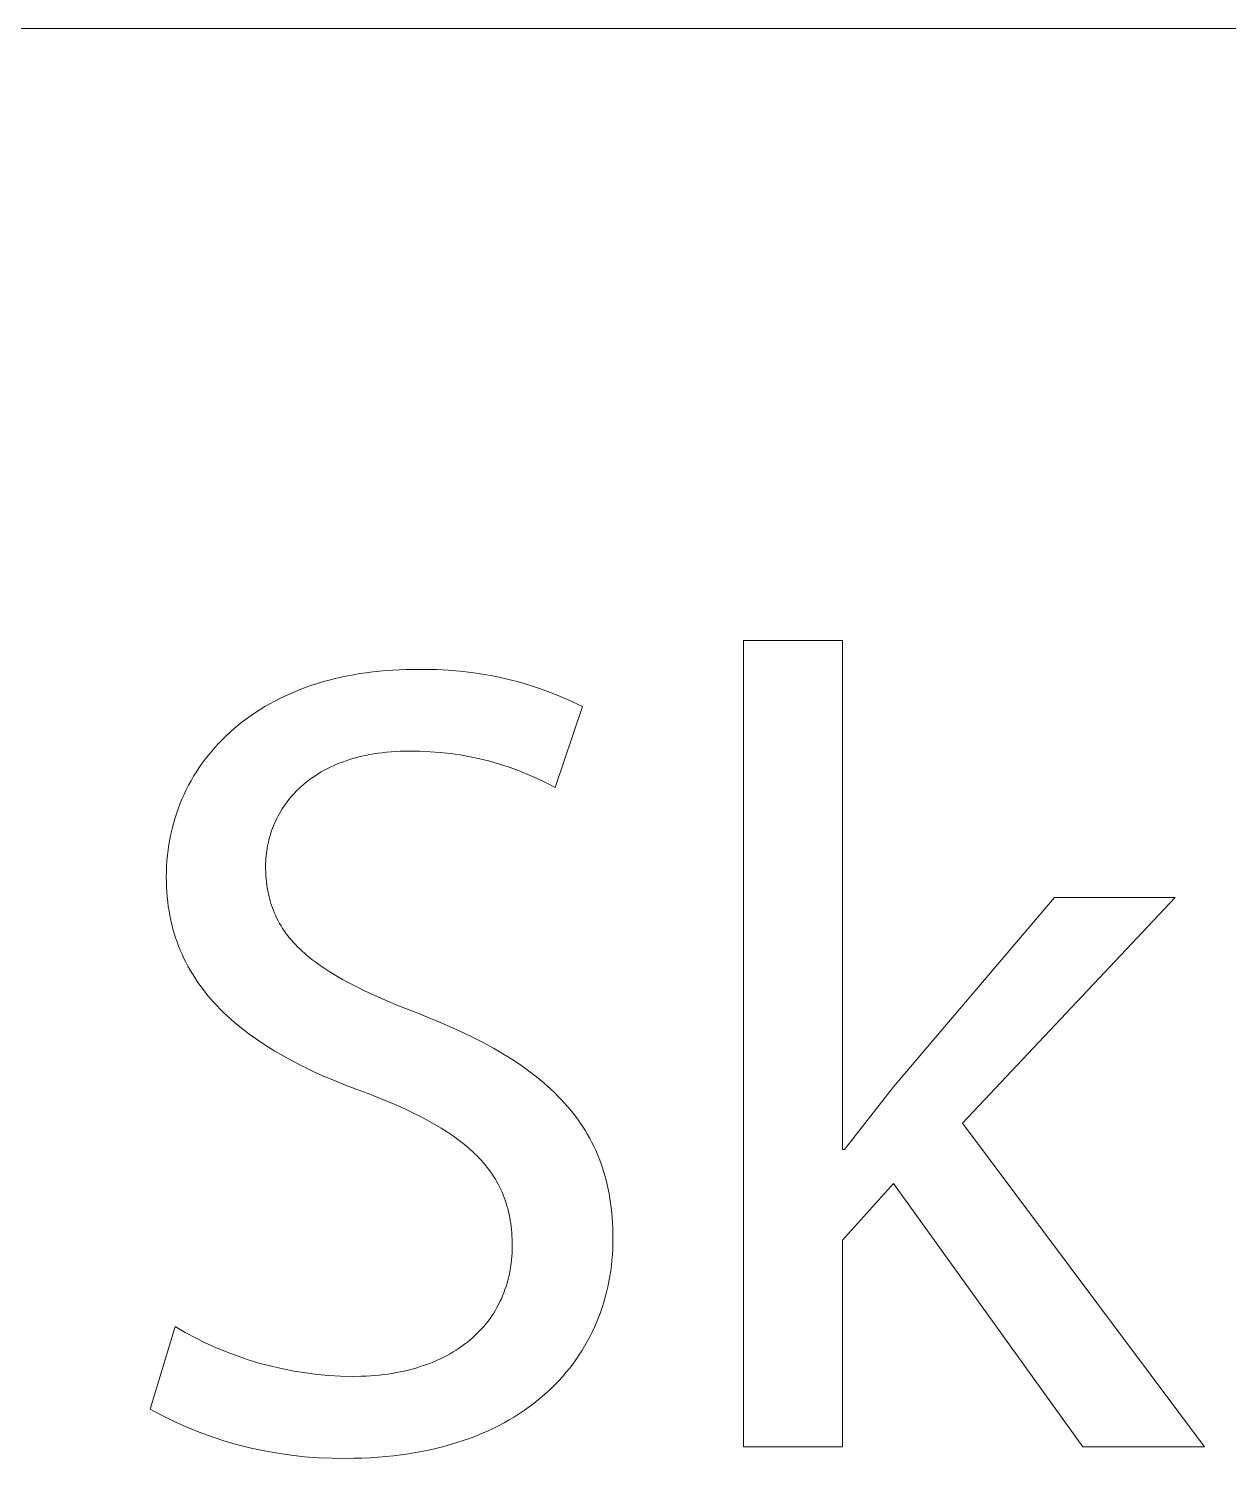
# Model space of a CAD drawing. Header units: millimetres. Extents: x -1246 to 2331, y -493 to 2006.
# Drawn here: x 2033.17 to 2071.03, y -338 to -292.9 of the extents above; entities that cross this region are included whole.
import ezdxf

# ---------------------------------------------------------------- set-up
doc = ezdxf.new("R2010")
doc.units = ezdxf.units.MM
doc.header["$MEASUREMENT"] = 0
doc.layers.add('Domyślny', color=7, linetype='Continuous', true_color=0x000000)

msp = doc.modelspace()

# ---------------------------------------------------------------- linework, layer by layer
at = {"layer": 'Domyślny', "color": 18, "lineweight": 15, "true_color": 0x000000}
for p, q in [((979.012, -292.897), (2330.869, -292.897)), ((2055.728, -337.636), (2055.728, -312.203)), ((2055.728, -312.203), (2058.849, -312.203)), ((2058.849, -312.203), (2058.849, -328.261)), ((2042.476, -313.499), (2042.661, -313.448)), ((2042.661, -313.448), (2042.849, -313.4)), ((2042.849, -313.4), (2043.04, -313.356)), ((2043.04, -313.356), (2043.234, -313.315)), ((2043.234, -313.315), (2043.43, -313.279)), ((2043.43, -313.279), (2043.629, -313.245)), ((2043.629, -313.245), (2043.83, -313.216)), ((2043.83, -313.216), (2044.034, -313.19)), ((2044.034, -313.19), (2044.241, -313.168)), ((2044.241, -313.168), (2044.45, -313.15)), ((2044.45, -313.15), (2044.662, -313.136)), ((2044.662, -313.136), (2044.876, -313.126)), ((2044.876, -313.126), (2045.092, -313.12)), ((2045.092, -313.12), (2045.311, -313.118)), ((2045.311, -313.118), (2045.679, -313.111)), ((2045.679, -313.111), (2046.047, -313.117)), ((2046.047, -313.117), (2046.414, -313.135)), ((2046.414, -313.135), (2046.781, -313.165)), ((2046.781, -313.165), (2047.147, -313.207)), ((2047.147, -313.207), (2047.511, -313.261)), ((2047.511, -313.261), (2047.873, -313.328)), ((2047.873, -313.328), (2048.232, -313.407)), ((2048.232, -313.407), (2048.589, -313.497)), ((2041.26, -313.955), (2041.424, -313.88)), ((2041.424, -313.88), (2041.592, -313.808)), ((2041.592, -313.808), (2041.763, -313.739)), ((2041.763, -313.739), (2041.937, -313.674)), ((2041.937, -313.674), (2042.114, -313.613)), ((2042.114, -313.613), (2042.293, -313.554)), ((2042.293, -313.554), (2042.476, -313.499)), ((2048.589, -313.497), (2048.942, -313.6)), ((2048.942, -313.6), (2049.292, -313.714)), ((2049.292, -313.714), (2049.638, -313.84)), ((2049.638, -313.84), (2049.979, -313.977)), ((2040.336, -314.471), (2040.482, -314.377)), ((2040.482, -314.377), (2040.631, -314.286)), ((2040.631, -314.286), (2040.783, -314.199)), ((2040.783, -314.199), (2040.939, -314.114)), ((2040.939, -314.114), (2041.098, -314.033)), ((2041.098, -314.033), (2041.26, -313.955)), ((2050.648, -314.286), (2049.79, -316.835)), ((2049.979, -313.977), (2050.316, -314.126)), ((2050.316, -314.126), (2050.648, -314.286)), ((2039.785, -314.874), (2039.918, -314.769)), ((2039.918, -314.769), (2040.054, -314.667)), ((2040.054, -314.667), (2040.193, -314.567)), ((2040.193, -314.567), (2040.336, -314.471)), ((2039.289, -315.323), (2039.407, -315.207)), ((2039.407, -315.207), (2039.53, -315.093)), ((2039.53, -315.093), (2039.656, -314.982)), ((2039.656, -314.982), (2039.785, -314.874)), ((2038.849, -315.814), (2038.953, -315.687)), ((2038.953, -315.687), (2039.061, -315.563)), ((2039.061, -315.563), (2039.173, -315.442)), ((2039.173, -315.442), (2039.289, -315.323)), ((2044.47, -315.726), (2044.332, -315.741)), ((2044.611, -315.714), (2044.47, -315.726)), ((2044.755, -315.704), (2044.611, -315.714)), ((2044.901, -315.697), (2044.755, -315.704)), ((2045.051, -315.693), (2044.901, -315.697)), ((2045.204, -315.691), (2045.051, -315.693)), ((2045.522, -315.694), (2045.204, -315.691)), ((2045.84, -315.708), (2045.522, -315.694)), ((2046.158, -315.732), (2045.84, -315.708)), ((2046.474, -315.767), (2046.158, -315.732)), ((2038.557, -316.208), (2038.651, -316.074)), ((2038.651, -316.074), (2038.748, -315.943)), ((2038.748, -315.943), (2038.849, -315.814)), ((2042.791, -316.151), (2042.691, -316.197)), ((2042.893, -316.107), (2042.791, -316.151)), ((2042.998, -316.064), (2042.893, -316.107)), ((2043.106, -316.024), (2042.998, -316.064)), ((2043.216, -315.986), (2043.106, -316.024)), ((2043.329, -315.949), (2043.216, -315.986)), ((2043.445, -315.915), (2043.329, -315.949)), ((2043.563, -315.883), (2043.445, -315.915)), ((2043.684, -315.854), (2043.563, -315.883)), ((2043.808, -315.826), (2043.684, -315.854)), ((2043.935, -315.801), (2043.808, -315.826)), ((2044.064, -315.779), (2043.935, -315.801)), ((2044.197, -315.759), (2044.064, -315.779)), ((2044.332, -315.741), (2044.197, -315.759)), ((2046.79, -315.812), (2046.474, -315.767)), ((2047.103, -315.868), (2046.79, -315.812)), ((2047.414, -315.935), (2047.103, -315.868)), ((2047.723, -316.012), (2047.414, -315.935)), ((2048.03, -316.099), (2047.723, -316.012)), ((2048.333, -316.197), (2048.03, -316.099)), ((2038.222, -316.766), (2038.3, -316.623)), ((2038.3, -316.623), (2038.382, -316.482)), ((2038.382, -316.482), (2038.468, -316.344)), ((2038.468, -316.344), (2038.557, -316.208)), ((2041.988, -316.628), (2041.911, -316.689)), ((2042.067, -316.569), (2041.988, -316.628)), ((2042.148, -316.511), (2042.067, -316.569)), ((2042.232, -316.455), (2042.148, -316.511)), ((2042.319, -316.4), (2042.232, -316.455)), ((2042.408, -316.347), (2042.319, -316.4)), ((2042.5, -316.295), (2042.408, -316.347)), ((2042.595, -316.245), (2042.5, -316.295)), ((2042.691, -316.197), (2042.595, -316.245)), ((2048.632, -316.305), (2048.333, -316.197)), ((2048.928, -316.423), (2048.632, -316.305)), ((2049.22, -316.55), (2048.928, -316.423)), ((2049.507, -316.688), (2049.22, -316.55)), ((2038.011, -317.207), (2038.078, -317.058)), ((2038.078, -317.058), (2038.148, -316.911)), ((2038.148, -316.911), (2038.222, -316.766)), ((2041.502, -317.081), (2041.442, -317.15)), ((2041.564, -317.012), (2041.502, -317.081)), ((2041.629, -316.945), (2041.564, -317.012)), ((2041.696, -316.879), (2041.629, -316.945)), ((2041.765, -316.815), (2041.696, -316.879)), ((2041.837, -316.751), (2041.765, -316.815)), ((2041.911, -316.689), (2041.837, -316.751)), ((2049.79, -316.835), (2049.507, -316.688)), ((2037.837, -317.667), (2037.891, -317.512)), ((2037.891, -317.512), (2037.949, -317.359)), ((2037.949, -317.359), (2038.011, -317.207)), ((2041.178, -317.51), (2041.132, -317.584)), ((2041.226, -317.436), (2041.178, -317.51)), ((2041.277, -317.363), (2041.226, -317.436)), ((2041.33, -317.291), (2041.277, -317.363)), ((2041.385, -317.22), (2041.33, -317.291)), ((2041.442, -317.15), (2041.385, -317.22)), ((2037.7, -318.145), (2037.742, -317.984)), ((2037.742, -317.984), (2037.787, -317.825)), ((2037.787, -317.825), (2037.837, -317.667)), ((2040.935, -317.965), (2040.902, -318.043)), ((2040.97, -317.888), (2040.935, -317.965)), ((2041.007, -317.811), (2040.97, -317.888)), ((2041.047, -317.735), (2041.007, -317.811)), ((2041.088, -317.659), (2041.047, -317.735)), ((2041.132, -317.584), (2041.088, -317.659)), ((2037.63, -318.472), (2037.663, -318.308)), ((2037.663, -318.308), (2037.7, -318.145)), ((2040.769, -318.436), (2040.749, -318.515)), ((2040.792, -318.357), (2040.769, -318.436)), ((2040.816, -318.278), (2040.792, -318.357)), ((2040.843, -318.2), (2040.816, -318.278)), ((2040.871, -318.121), (2040.843, -318.2)), ((2040.902, -318.043), (2040.871, -318.121)), ((2037.556, -318.976), (2037.576, -318.806)), ((2037.576, -318.806), (2037.601, -318.638)), ((2037.601, -318.638), (2037.63, -318.472)), ((2040.687, -318.832), (2040.677, -318.91)), ((2040.7, -318.753), (2040.687, -318.832)), ((2040.714, -318.674), (2040.7, -318.753)), ((2040.73, -318.594), (2040.714, -318.674)), ((2040.749, -318.515), (2040.73, -318.594)), ((2037.523, -319.494), (2037.529, -319.32)), ((2037.529, -319.32), (2037.541, -319.147)), ((2037.541, -319.147), (2037.556, -318.976)), ((2040.654, -319.223), (2040.653, -319.301)), ((2040.653, -319.301), (2040.654, -319.406)), ((2040.657, -319.146), (2040.654, -319.223)), ((2040.662, -319.068), (2040.657, -319.146)), ((2040.668, -318.989), (2040.662, -319.068)), ((2040.677, -318.91), (2040.668, -318.989)), ((2037.52, -319.67), (2037.523, -319.494)), ((2037.522, -319.828), (2037.52, -319.67)), ((2040.654, -319.406), (2040.658, -319.509)), ((2040.658, -319.509), (2040.663, -319.611)), ((2040.663, -319.611), (2040.671, -319.712)), ((2040.671, -319.712), (2040.68, -319.811)), ((2037.527, -319.984), (2037.522, -319.828)), ((2037.536, -320.138), (2037.527, -319.984)), ((2037.549, -320.291), (2037.536, -320.138)), ((2040.68, -319.811), (2040.692, -319.908)), ((2040.692, -319.908), (2040.706, -320.004)), ((2040.706, -320.004), (2040.723, -320.098)), ((2040.723, -320.098), (2040.741, -320.191)), ((2040.741, -320.191), (2040.762, -320.283)), ((2037.564, -320.441), (2037.549, -320.291)), ((2037.583, -320.589), (2037.564, -320.441)), ((2037.606, -320.736), (2037.583, -320.589)), ((2040.762, -320.283), (2040.785, -320.373)), ((2040.785, -320.373), (2040.811, -320.462)), ((2040.811, -320.462), (2040.838, -320.549)), ((2040.838, -320.549), (2040.868, -320.635)), ((2040.868, -320.635), (2040.9, -320.72)), ((2060.457, -326.283), (2065.544, -320.304)), ((2069.344, -320.304), (2062.637, -327.427)), ((2065.544, -320.304), (2069.344, -320.304)), ((2037.632, -320.881), (2037.606, -320.736)), ((2037.661, -321.024), (2037.632, -320.881)), ((2037.694, -321.164), (2037.661, -321.024)), ((2040.9, -320.72), (2040.934, -320.804)), ((2040.934, -320.804), (2040.971, -320.886)), ((2040.971, -320.886), (2041.01, -320.968)), ((2041.01, -320.968), (2041.051, -321.048)), ((2041.051, -321.048), (2041.095, -321.127)), ((2041.095, -321.127), (2041.141, -321.205)), ((2037.73, -321.304), (2037.694, -321.164)), ((2037.77, -321.441), (2037.73, -321.304)), ((2037.812, -321.577), (2037.77, -321.441)), ((2037.858, -321.71), (2037.812, -321.577)), ((2041.141, -321.205), (2041.189, -321.282)), ((2041.189, -321.282), (2041.24, -321.358)), ((2041.24, -321.358), (2041.293, -321.433)), ((2041.293, -321.433), (2041.348, -321.507)), ((2041.348, -321.507), (2041.406, -321.58)), ((2041.406, -321.58), (2041.466, -321.652)), ((2037.908, -321.842), (2037.858, -321.71)), ((2037.96, -321.973), (2037.908, -321.842)), ((2038.016, -322.101), (2037.96, -321.973)), ((2041.466, -321.652), (2041.529, -321.723)), ((2041.529, -321.723), (2041.593, -321.794)), ((2041.593, -321.794), (2041.661, -321.863)), ((2041.661, -321.863), (2041.731, -321.932)), ((2041.731, -321.932), (2041.803, -322)), ((2041.803, -322), (2041.877, -322.068)), ((2038.075, -322.228), (2038.016, -322.101)), ((2038.137, -322.353), (2038.075, -322.228)), ((2038.202, -322.477), (2038.137, -322.353)), ((2038.27, -322.598), (2038.202, -322.477)), ((2041.877, -322.068), (2041.955, -322.134)), ((2041.955, -322.134), (2042.034, -322.2)), ((2042.034, -322.2), (2042.116, -322.265)), ((2042.116, -322.265), (2042.201, -322.33)), ((2042.201, -322.33), (2042.288, -322.394)), ((2042.288, -322.394), (2042.469, -322.521)), ((2038.342, -322.719), (2038.27, -322.598)), ((2038.416, -322.837), (2038.342, -322.719)), ((2038.494, -322.954), (2038.416, -322.837)), ((2042.469, -322.521), (2042.661, -322.646)), ((2042.661, -322.646), (2042.863, -322.769)), ((2042.863, -322.769), (2043.074, -322.891)), ((2043.074, -322.891), (2043.297, -323.011)), ((2038.575, -323.069), (2038.494, -322.954)), ((2038.659, -323.183), (2038.575, -323.069)), ((2038.745, -323.295), (2038.659, -323.183)), ((2038.835, -323.406), (2038.745, -323.295)), ((2043.297, -323.011), (2043.529, -323.13)), ((2043.529, -323.13), (2043.772, -323.249)), ((2043.772, -323.249), (2044.29, -323.485)), ((2038.928, -323.515), (2038.835, -323.406)), ((2039.024, -323.622), (2038.928, -323.515)), ((2039.122, -323.729), (2039.024, -323.622)), ((2039.224, -323.833), (2039.122, -323.729)), ((2039.328, -323.936), (2039.224, -323.833)), ((2044.29, -323.485), (2044.85, -323.721)), ((2044.85, -323.721), (2045.454, -323.958)), ((2039.436, -324.038), (2039.328, -323.936)), ((2039.546, -324.138), (2039.436, -324.038)), ((2039.659, -324.237), (2039.546, -324.138)), ((2039.775, -324.334), (2039.659, -324.237)), ((2045.454, -323.958), (2046.196, -324.26)), ((2046.196, -324.26), (2046.55, -324.415)), ((2039.893, -324.43), (2039.775, -324.334)), ((2040.015, -324.525), (2039.893, -324.43)), ((2040.139, -324.618), (2040.015, -324.525)), ((2040.396, -324.801), (2040.139, -324.618)), ((2046.55, -324.415), (2046.892, -324.573)), ((2046.892, -324.573), (2047.221, -324.733)), ((2047.221, -324.733), (2047.539, -324.898)), ((2040.663, -324.979), (2040.396, -324.801)), ((2040.941, -325.151), (2040.663, -324.979)), ((2041.229, -325.318), (2040.941, -325.151)), ((2047.539, -324.898), (2047.846, -325.065)), ((2047.846, -325.065), (2048.14, -325.237)), ((2041.528, -325.481), (2041.229, -325.318)), ((2041.837, -325.639), (2041.528, -325.481)), ((2042.155, -325.792), (2041.837, -325.639)), ((2048.14, -325.237), (2048.422, -325.412)), ((2048.422, -325.412), (2048.693, -325.592)), ((2048.693, -325.592), (2048.951, -325.776)), ((2042.484, -325.941), (2042.155, -325.792)), ((2042.822, -326.086), (2042.484, -325.941)), ((2043.17, -326.226), (2042.822, -326.086)), ((2048.951, -325.776), (2049.076, -325.87)), ((2049.076, -325.87), (2049.198, -325.965)), ((2049.198, -325.965), (2049.317, -326.061)), ((2049.317, -326.061), (2049.433, -326.158)), ((2043.527, -326.363), (2043.17, -326.226)), ((2043.893, -326.495), (2043.527, -326.363)), ((2044.48, -326.731), (2043.893, -326.495)), ((2049.433, -326.158), (2049.546, -326.257)), ((2049.546, -326.257), (2049.656, -326.357)), ((2049.656, -326.357), (2049.763, -326.459)), ((2049.763, -326.459), (2049.866, -326.561)), ((2049.866, -326.561), (2049.967, -326.665)), ((2058.921, -328.261), (2060.457, -326.283)), ((2044.757, -326.849), (2044.48, -326.731)), ((2045.022, -326.969), (2044.757, -326.849)), ((2045.276, -327.089), (2045.022, -326.969)), ((2049.967, -326.665), (2050.065, -326.771)), ((2050.065, -326.771), (2050.16, -326.878)), ((2050.16, -326.878), (2050.252, -326.986)), ((2050.252, -326.986), (2050.341, -327.096)), ((2045.52, -327.21), (2045.276, -327.089)), ((2045.752, -327.333), (2045.52, -327.21)), ((2045.974, -327.457), (2045.752, -327.333)), ((2046.186, -327.582), (2045.974, -327.457)), ((2050.341, -327.096), (2050.427, -327.208)), ((2050.427, -327.208), (2050.51, -327.321)), ((2050.51, -327.321), (2050.59, -327.435)), ((2050.59, -327.435), (2050.667, -327.551)), ((2062.637, -327.427), (2070.273, -337.636)), ((2046.387, -327.71), (2046.186, -327.582)), ((2046.578, -327.839), (2046.387, -327.71)), ((2046.759, -327.97), (2046.578, -327.839)), ((2050.667, -327.551), (2050.741, -327.669)), ((2050.741, -327.669), (2050.812, -327.789)), ((2050.812, -327.789), (2050.88, -327.91)), ((2050.88, -327.91), (2050.945, -328.033)), ((2046.845, -328.037), (2046.759, -327.97)), ((2046.929, -328.104), (2046.845, -328.037)), ((2047.011, -328.172), (2046.929, -328.104)), ((2047.09, -328.24), (2047.011, -328.172)), ((2047.167, -328.309), (2047.09, -328.24)), ((2047.241, -328.379), (2047.167, -328.309)), ((2050.945, -328.033), (2051.007, -328.157)), ((2051.007, -328.157), (2051.066, -328.284)), ((2051.066, -328.284), (2051.122, -328.412)), ((2058.849, -328.261), (2058.921, -328.261)), ((2047.313, -328.449), (2047.241, -328.379)), ((2047.382, -328.521), (2047.313, -328.449)), ((2047.449, -328.592), (2047.382, -328.521)), ((2047.514, -328.665), (2047.449, -328.592)), ((2047.576, -328.738), (2047.514, -328.665)), ((2047.636, -328.813), (2047.576, -328.738)), ((2047.694, -328.888), (2047.636, -328.813)), ((2051.122, -328.412), (2051.175, -328.542)), ((2051.175, -328.542), (2051.225, -328.674)), ((2051.225, -328.674), (2051.272, -328.807)), ((2051.272, -328.807), (2051.316, -328.943)), ((2047.749, -328.963), (2047.694, -328.888)), ((2047.803, -329.04), (2047.749, -328.963)), ((2047.853, -329.118), (2047.803, -329.04)), ((2047.902, -329.196), (2047.853, -329.118)), ((2047.948, -329.275), (2047.902, -329.196)), ((2051.316, -328.943), (2051.356, -329.081)), ((2051.356, -329.081), (2051.394, -329.22)), ((2051.394, -329.22), (2051.429, -329.362)), ((2047.992, -329.356), (2047.948, -329.275)), ((2048.034, -329.437), (2047.992, -329.356)), ((2048.074, -329.519), (2048.034, -329.437)), ((2048.112, -329.602), (2048.074, -329.519)), ((2048.147, -329.687), (2048.112, -329.602)), ((2048.18, -329.772), (2048.147, -329.687)), ((2051.429, -329.362), (2051.461, -329.505)), ((2051.461, -329.505), (2051.49, -329.651)), ((2051.49, -329.651), (2051.515, -329.799)), ((2060.457, -329.333), (2058.849, -331.12)), ((2066.437, -337.636), (2060.457, -329.333)), ((2048.211, -329.858), (2048.18, -329.772)), ((2048.24, -329.946), (2048.211, -329.858)), ((2048.267, -330.034), (2048.24, -329.946)), ((2048.292, -330.124), (2048.267, -330.034)), ((2048.314, -330.215), (2048.292, -330.124)), ((2051.515, -329.799), (2051.538, -329.948)), ((2051.538, -329.948), (2051.558, -330.1)), ((2051.558, -330.1), (2051.575, -330.254)), ((2048.335, -330.307), (2048.314, -330.215)), ((2048.354, -330.4), (2048.335, -330.307)), ((2048.37, -330.495), (2048.354, -330.4)), ((2048.385, -330.59), (2048.37, -330.495)), ((2048.397, -330.687), (2048.385, -330.59)), ((2051.575, -330.254), (2051.588, -330.411)), ((2051.588, -330.411), (2051.599, -330.569)), ((2051.599, -330.569), (2051.606, -330.73)), ((2048.408, -330.785), (2048.397, -330.687)), ((2048.417, -330.885), (2048.408, -330.785)), ((2048.423, -330.986), (2048.417, -330.885)), ((2048.428, -331.088), (2048.423, -330.986)), ((2051.606, -330.73), (2051.611, -330.893)), ((2051.612, -331.058), (2051.61, -331.232)), ((2051.611, -330.893), (2051.612, -331.058)), ((2048.42, -331.633), (2048.426, -331.522)), ((2048.426, -331.522), (2048.431, -331.409)), ((2048.431, -331.191), (2048.428, -331.088)), ((2048.432, -331.296), (2048.431, -331.191)), ((2048.431, -331.409), (2048.432, -331.296)), ((2051.604, -331.405), (2051.594, -331.577)), ((2051.61, -331.232), (2051.604, -331.405)), ((2058.849, -331.12), (2058.849, -337.636)), ((2048.366, -332.066), (2048.383, -331.959)), ((2048.383, -331.959), (2048.398, -331.852)), ((2048.398, -331.852), (2048.41, -331.743)), ((2048.41, -331.743), (2048.42, -331.633)), ((2051.562, -331.919), (2051.54, -332.088)), ((2051.58, -331.748), (2051.562, -331.919)), ((2051.594, -331.577), (2051.58, -331.748)), ((2048.269, -332.479), (2048.297, -332.377)), ((2048.297, -332.377), (2048.323, -332.275)), ((2048.323, -332.275), (2048.345, -332.171)), ((2048.345, -332.171), (2048.366, -332.066)), ((2051.483, -332.423), (2051.449, -332.589)), ((2051.513, -332.256), (2051.483, -332.423)), ((2051.54, -332.088), (2051.513, -332.256)), ((2048.09, -332.965), (2048.131, -332.871)), ((2048.131, -332.871), (2048.169, -332.775)), ((2048.169, -332.775), (2048.205, -332.677)), ((2048.205, -332.677), (2048.238, -332.579)), ((2048.238, -332.579), (2048.269, -332.479)), ((2051.41, -332.754), (2051.368, -332.917)), ((2051.449, -332.589), (2051.41, -332.754)), ((2047.901, -333.329), (2047.952, -333.24)), ((2047.952, -333.24), (2048.001, -333.15)), ((2048.001, -333.15), (2048.047, -333.058)), ((2048.047, -333.058), (2048.09, -332.965)), ((2051.27, -333.239), (2051.215, -333.398)), ((2051.321, -333.079), (2051.27, -333.239)), ((2051.368, -332.917), (2051.321, -333.079)), ((2047.543, -333.828), (2047.609, -333.749)), ((2047.609, -333.749), (2047.672, -333.668)), ((2047.672, -333.668), (2047.733, -333.586)), ((2047.733, -333.586), (2047.792, -333.502)), ((2047.792, -333.502), (2047.848, -333.416)), ((2047.848, -333.416), (2047.901, -333.329)), ((2051.094, -333.711), (2051.026, -333.865)), ((2051.157, -333.555), (2051.094, -333.711)), ((2051.215, -333.398), (2051.157, -333.555)), ((2037.008, -336.454), (2037.794, -333.845)), ((2037.794, -333.845), (2038.112, -334.029)), ((2038.112, -334.029), (2038.436, -334.201)), ((2038.436, -334.201), (2038.766, -334.363)), ((2047.099, -334.268), (2047.179, -334.199)), ((2047.179, -334.199), (2047.257, -334.128)), ((2047.257, -334.128), (2047.332, -334.056)), ((2047.332, -334.056), (2047.405, -333.982)), ((2047.405, -333.982), (2047.475, -333.906)), ((2047.475, -333.906), (2047.543, -333.828)), ((2050.88, -334.167), (2050.8, -334.315)), ((2050.955, -334.017), (2050.88, -334.167)), ((2051.026, -333.865), (2050.955, -334.017)), ((2038.766, -334.363), (2039.1, -334.514)), ((2039.1, -334.514), (2039.44, -334.654)), ((2039.44, -334.654), (2039.783, -334.782)), ((2046.475, -334.7), (2046.571, -334.644)), ((2046.571, -334.644), (2046.665, -334.586)), ((2046.665, -334.586), (2046.756, -334.526)), ((2046.756, -334.526), (2046.846, -334.464)), ((2046.846, -334.464), (2046.932, -334.401)), ((2046.932, -334.401), (2047.017, -334.335)), ((2047.017, -334.335), (2047.099, -334.268)), ((2050.629, -334.606), (2050.537, -334.748)), ((2050.717, -334.462), (2050.629, -334.606)), ((2050.8, -334.315), (2050.717, -334.462)), ((2039.783, -334.782), (2040.131, -334.899)), ((2040.131, -334.899), (2040.483, -335.004)), ((2040.483, -335.004), (2040.838, -335.098)), ((2040.838, -335.098), (2041.196, -335.18)), ((2045.394, -335.151), (2045.512, -335.115)), ((2045.512, -335.115), (2045.628, -335.077)), ((2045.628, -335.077), (2045.741, -335.037)), ((2045.741, -335.037), (2045.853, -334.995)), ((2045.853, -334.995), (2045.962, -334.951)), ((2045.962, -334.951), (2046.069, -334.905)), ((2046.069, -334.905), (2046.174, -334.857)), ((2046.174, -334.857), (2046.277, -334.807)), ((2046.277, -334.807), (2046.377, -334.754)), ((2046.377, -334.754), (2046.475, -334.7)), ((2050.341, -335.026), (2050.237, -335.162)), ((2050.442, -334.888), (2050.341, -335.026)), ((2050.537, -334.748), (2050.442, -334.888)), ((2041.196, -335.18), (2041.556, -335.249)), ((2041.556, -335.249), (2041.918, -335.307)), ((2041.918, -335.307), (2042.282, -335.353)), ((2042.282, -335.353), (2042.648, -335.387)), ((2042.648, -335.387), (2043.014, -335.408)), ((2043.014, -335.408), (2043.381, -335.418)), ((2043.381, -335.418), (2043.676, -335.413)), ((2043.676, -335.413), (2043.82, -335.407)), ((2043.82, -335.407), (2043.962, -335.398)), ((2043.962, -335.398), (2044.102, -335.387)), ((2044.102, -335.387), (2044.241, -335.374)), ((2044.241, -335.374), (2044.377, -335.358)), ((2044.377, -335.358), (2044.511, -335.34)), ((2044.511, -335.34), (2044.644, -335.32)), ((2044.644, -335.32), (2044.774, -335.297)), ((2044.774, -335.297), (2044.902, -335.273)), ((2044.902, -335.273), (2045.028, -335.246)), ((2045.028, -335.246), (2045.152, -335.216)), ((2045.152, -335.216), (2045.274, -335.185)), ((2045.274, -335.185), (2045.394, -335.151)), ((2049.9, -335.554), (2049.779, -335.68)), ((2050.016, -335.426), (2049.9, -335.554)), ((2050.129, -335.295), (2050.016, -335.426)), ((2050.237, -335.162), (2050.129, -335.295)), ((2049.525, -335.924), (2049.392, -336.042)), ((2049.654, -335.803), (2049.525, -335.924)), ((2049.779, -335.68), (2049.654, -335.803)), ((2037.387, -336.654), (2037.008, -336.454)), ((2048.817, -336.485), (2048.662, -336.588)), ((2048.967, -336.378), (2048.817, -336.485)), ((2049.112, -336.269), (2048.967, -336.378)), ((2049.254, -336.157), (2049.112, -336.269)), ((2049.392, -336.042), (2049.254, -336.157)), ((2037.772, -336.841), (2037.387, -336.654)), ((2038.163, -337.015), (2037.772, -336.841)), ((2048.174, -336.879), (2048.003, -336.97)), ((2048.341, -336.785), (2048.174, -336.879)), ((2048.504, -336.688), (2048.341, -336.785)), ((2048.662, -336.588), (2048.504, -336.688)), ((2038.56, -337.175), (2038.163, -337.015)), ((2038.962, -337.321), (2038.56, -337.175)), ((2039.369, -337.454), (2038.962, -337.321)), ((2047.085, -337.371), (2046.889, -337.44)), ((2047.277, -337.297), (2047.085, -337.371)), ((2047.465, -337.221), (2047.277, -337.297)), ((2047.649, -337.14), (2047.465, -337.221)), ((2047.828, -337.057), (2047.649, -337.14)), ((2048.003, -336.97), (2047.828, -337.057)), ((2039.78, -337.572), (2039.369, -337.454)), ((2040.195, -337.677), (2039.78, -337.572)), ((2040.614, -337.767), (2040.195, -337.677)), ((2041.035, -337.842), (2040.614, -337.767)), ((2045.395, -337.819), (2045.164, -337.857)), ((2045.621, -337.777), (2045.395, -337.819)), ((2045.843, -337.73), (2045.621, -337.777)), ((2046.061, -337.68), (2045.843, -337.73)), ((2046.274, -337.626), (2046.061, -337.68)), ((2046.483, -337.568), (2046.274, -337.626)), ((2046.688, -337.506), (2046.483, -337.568)), ((2046.889, -337.44), (2046.688, -337.506)), ((2058.849, -337.636), (2055.728, -337.636)), ((2070.273, -337.636), (2066.437, -337.636)), ((2041.459, -337.904), (2041.035, -337.842)), ((2041.884, -337.95), (2041.459, -337.904)), ((2042.311, -337.982), (2041.884, -337.95)), ((2042.739, -338), (2042.311, -337.982)), ((2043.167, -338.003), (2042.739, -338)), ((2043.432, -338), (2043.167, -338.003)), ((2043.692, -337.993), (2043.432, -338)), ((2043.948, -337.982), (2043.692, -337.993)), ((2044.2, -337.965), (2043.948, -337.982)), ((2044.448, -337.945), (2044.2, -337.965)), ((2044.691, -337.92), (2044.448, -337.945)), ((2044.93, -337.89), (2044.691, -337.92)), ((2045.164, -337.857), (2044.93, -337.89))]:
    msp.add_line(p, q, dxfattribs=at)

doc.saveas('drawing.dxf')
